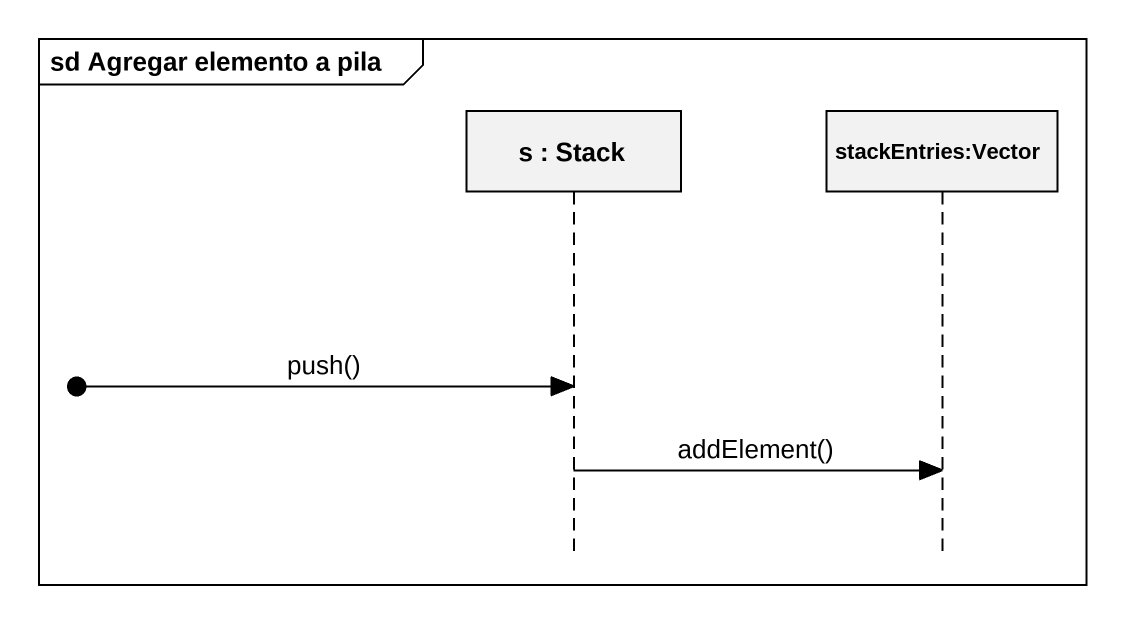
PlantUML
@startuml
mainframe sd Agregar elemento a pila
hide footbox
participant "s : Stack" as s
participant "stackEntries:Vector" as stackEntries_Vector

[o-> s : push()
s -> stackEntries_Vector : addElement()
@enduml
